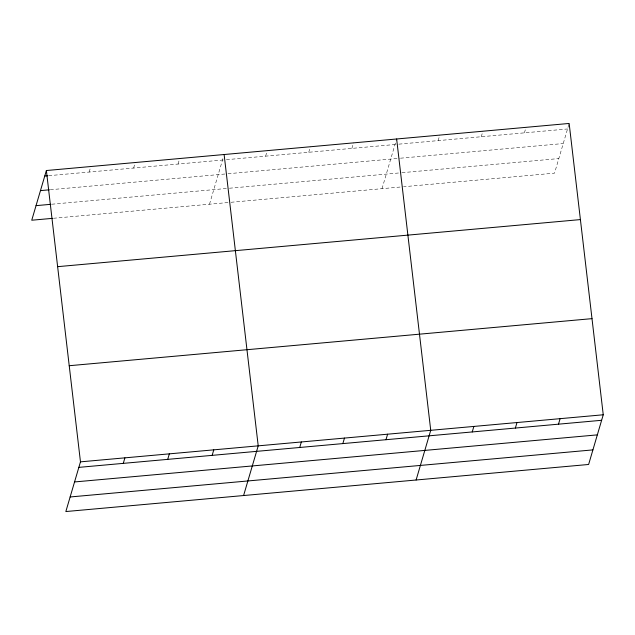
<?xml version="1.0" encoding="UTF-8"?>
<svg xmlns="http://www.w3.org/2000/svg" width="635" height="635" viewBox="0 0 635 635"><rect width="100%" height="100%" fill="white"/><g stroke="black" fill="none" stroke-linecap="round" stroke-linejoin="round"><path stroke-width="0.48" stroke-dasharray="3.17 2.38" d="M89.186 172.037L90.813 166.529M133.628 168.037L135.247 162.528M178.062 164.036L179.681 158.528M209.494 204.216L223.036 158.202M265.628 156.154L267.248 150.638M308.753 152.265L310.38 146.756M351.885 148.384L353.505 142.875M382.016 188.682L396.367 139.906M438.142 140.621L439.769 135.104M481.274 136.731L482.894 131.223M524.407 132.85L526.026 127.341M568.889 124.373L554.53 173.149L403.574 186.738M48.704 175.689L225.441 159.774M226.417 159.687L397.954 144.24M398.939 144.145L567.531 128.968M50.34 189.73L227.028 173.823M228.013 173.736L399.55 158.29M400.526 158.194L563.245 143.542M51.84 204.216L228.489 188.309M229.473 188.222L401.01 172.776M401.987 172.688L558.824 158.567M53.475 218.265L230.076 202.359M231.061 202.271L402.598 186.825"/><path stroke-width="0.95" d="M46.379 170.529L80.47 461.851L65.842 511.548L588.621 464.471L603.25 414.782L569.158 123.452L46.379 170.529L31.75 220.218L52.491 218.353M123.285 463.367L124.904 457.851M167.719 459.367L169.339 453.85M212.153 455.358L213.781 449.85M243.594 495.538L258.215 445.849L224.123 154.527M299.72 447.477L301.347 441.968M342.852 443.595L344.472 438.079M385.985 439.706L387.604 434.197M416.108 480.004L430.736 430.316L396.637 138.986M472.242 431.943L473.861 426.426M515.366 428.061L516.993 422.545M558.498 424.172L560.118 418.663M44.752 176.046L47.712 175.776M40.465 190.619L49.347 189.817M36.044 205.645L50.856 204.311M57.626 266.668L580.406 219.591M69.215 365.72L592.003 318.643M80.47 461.851L603.25 414.782M78.851 467.368L601.631 420.291M74.557 481.949L597.337 434.872M70.136 496.967L592.915 449.89"/></g></svg>
